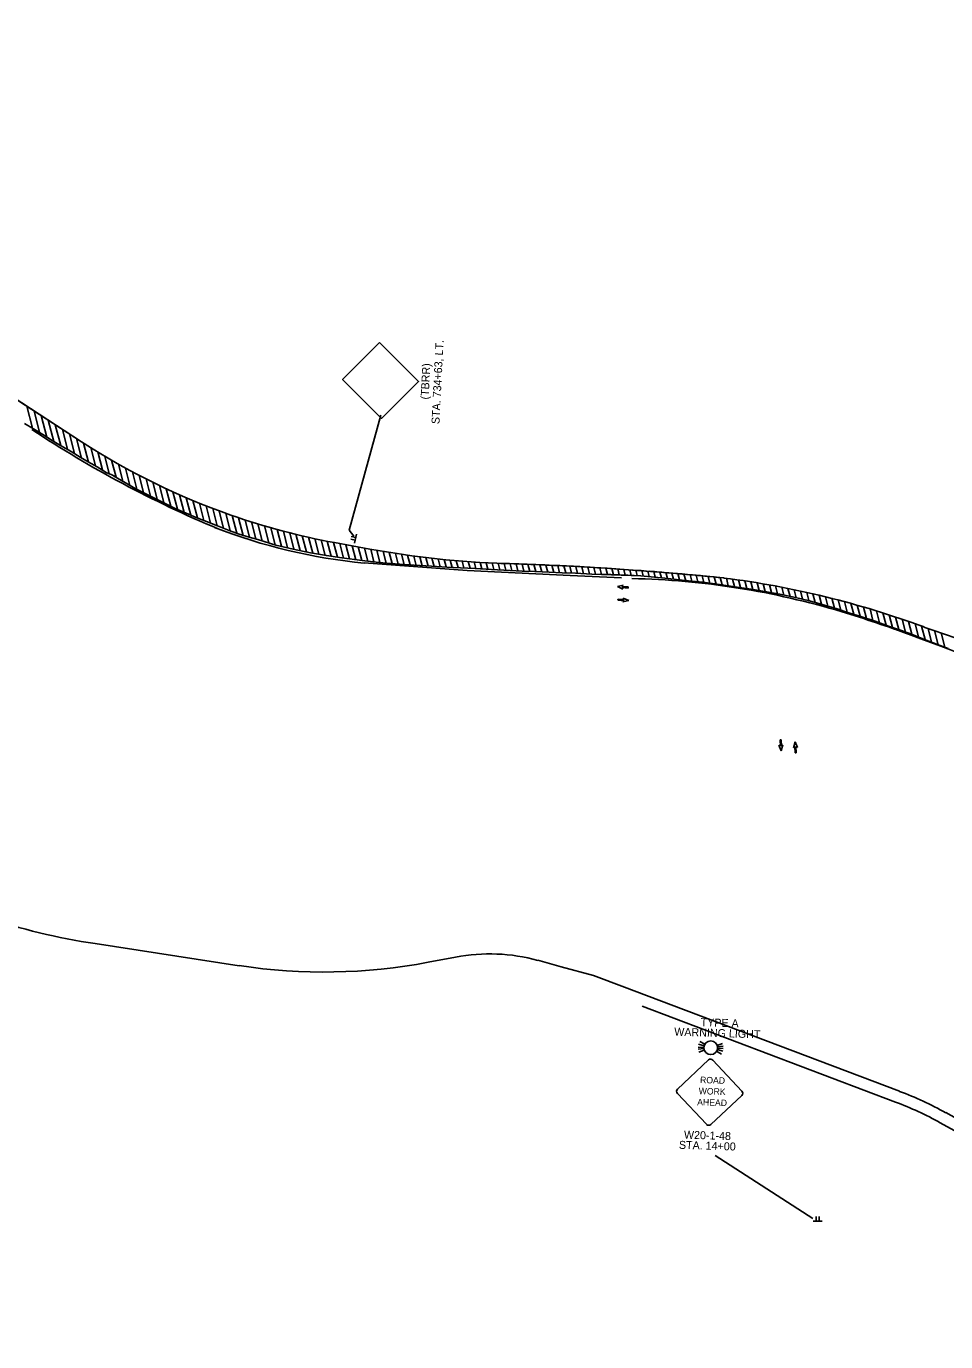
# Model space of a CAD drawing. Extents: x 126146 to 386643, y 319437 to 606724.
# Drawn here: x 145264 to 146068, y 332161 to 333312 of the extents above; entities that cross this region are included whole.
import ezdxf

# ---------------------------------------------------------------- set-up
doc = ezdxf.new("R2010")
doc.units = 0
for name, color, linetype in [('MT_P_Cells', 7, 'Continuous'), ('MT_P_Drums', 7, 'Continuous'), ('MT_P_Temp_Road', 7, 'Continuous'), ('MT_P_Text', 7, 'Continuous'), ('PV_P_Bikeway', 7, 'Continuous'), ('SC_Shading1', 7, 'Continuous'), ('SN_P_Signs', 7, 'Continuous'), ('SN_P_Text', 7, 'Continuous')]:
    doc.layers.add(name, color=color, linetype=linetype)

msp = doc.modelspace()

# ---------------------------------------------------------------- linework, layer by layer
at = {"layer": 'MT_P_Cells'}
for p, q in [((145780.8, 332821.3), (145785.9, 332822.6)), ((145780.8, 332821.3), (145780.8, 332821.3)), ((145785.6, 332819.2), (145780.8, 332821.3)), ((145790.2, 332820), (145784.7, 332820.5)), ((145784.7, 332820.5), (145785.6, 332819.2)), ((145785.9, 332822.6), (145784.8, 332821.5)), ((145784.8, 332821.5), (145790.3, 332821)), ((145790.3, 332821), (145790.2, 332820)), ((145790.2, 332820.5), (145790.2, 332820.5)), ((145781.3, 332809.4), (145781.4, 332810.4)), ((145786.8, 332809), (145781.3, 332809.4)), ((145781.4, 332810.4), (145786.9, 332810)), ((145781.4, 332809.9), (145781.4, 332809.9)), ((145790.9, 332809.2), (145785.7, 332807.9)), ((145785.7, 332807.9), (145786.8, 332809)), ((145786.9, 332810), (145786, 332811.3)), ((145786, 332811.3), (145790.9, 332809.2)), ((145790.9, 332809.2), (145790.9, 332809.2)), ((145924.2, 332677.7), (145922.2, 332682.7)), ((145922.2, 332682.7), (145923.5, 332681.7)), ((145923.2, 332687.2), (145924.2, 332687.3)), ((145923.5, 332681.7), (145923.2, 332687.2)), ((145923.7, 332687.2), (145923.7, 332687.2)), ((145924.2, 332687.3), (145924.5, 332681.8)), ((145925.7, 332682.8), (145924.2, 332677.7)), ((145924.5, 332681.8), (145925.7, 332682.8)), ((145935, 332680.3), (145936.4, 332685.4)), ((145936.1, 332681.4), (145935, 332680.3)), ((145936.4, 332675.9), (145936.1, 332681.4)), ((145936.4, 332685.4), (145936.4, 332685.4)), ((145936.4, 332685.4), (145938.4, 332680.5)), ((145938.4, 332680.5), (145937.1, 332681.5)), ((145937.1, 332681.5), (145937.4, 332676)), ((145924.2, 332677.7), (145924.2, 332677.7)), ((145937.4, 332676), (145936.4, 332675.9)), ((145936.9, 332675.9), (145936.9, 332675.9))]:
    msp.add_line(p, q, dxfattribs=at)
at = {"layer": 'MT_P_Drums'}
msp.add_lwpolyline([(145784.4, 332829), (145739.4, 332831.1), (145649.3, 332835.3), (145559.3, 332842)], dxfattribs=at)
for centre, radius, start, end in [((145809.4, 333777.5), 981.3, 236.5566, 247.3539), ((145606.6, 333333.3), 493.6, 248.8338, 264.5025), ((145778.1, 332135.2), 693.4, 73.2879, 88.7331), ((145635.5, 331687.1), 1163.6, 69.7905, 72.9086), ((144980.7, 329903.3), 3063.7, 64.6404, 70.1599)]:
    msp.add_arc(centre, radius, start, end, dxfattribs=at)
at = {"layer": 'MT_P_Temp_Road'}
for p, q in [((145312, 332948.1), (144752.8, 333311.5)), ((145533.3, 332859.9), (145564.1, 332854.2)), ((145683.9, 332841.5), (145678.8, 332841.7))]:
    msp.add_line(p, q, dxfattribs=at)
msp.add_lwpolyline([(145874.2, 332828.9), (145873.9, 332828.9), (145873.5, 332829)], dxfattribs=at)
for centre, radius, start, end in [((145643.4, 333457.8), 608, 236.974, 250.7125), ((145643.4, 333457.8), 608, 250.7125, 259.5737), ((145706.6, 333628.2), 787, 259.5737, 268.263), ((145601.4, 330161.3), 2681.5, 84.1763, 88.263), ((145775.2, 332046), 789.1, 69.6823, 82.7913), ((144922.2, 329523.2), 3451.9, 68.0586, 70.9458)]:
    msp.add_arc(centre, radius, start, end, dxfattribs=at)
at = {"layer": 'PV_P_Bikeway'}
for p, q in [((145323.9, 332509), (145449.9, 332489.7)), ((145615.3, 332492.7), (145639.3, 332497.2)), ((145711.2, 332494.4), (145713.3, 332493.8)), ((145713.3, 332493.8), (145731.7, 332488.8)), ((145731.7, 332488.8), (145759.8, 332481.1)), ((145759.8, 332481.1), (145787, 332470.8)), ((145787, 332470.8), (145806.2, 332463.6)), ((145806.2, 332463.6), (146027.7, 332379.8)), ((146024.2, 332370.4), (145802.6, 332454.2)), ((146068.1, 332361.1), (146413.7, 332169.9)), ((146409.6, 332160.7), (146063.3, 332352.3))]:
    msp.add_line(p, q, dxfattribs=at)
for centre, radius, start, end in [((145415.6, 333108), 606, 251.8994, 261.2966), ((145669.1, 332340), 160, 74.7475, 100.7349), ((145524.1, 332974.1), 490, 261.2966, 280.7349), ((145918.1, 332089.8), 310, 61.0474, 69.2799), ((145918.1, 332089.8), 300, 61.0474, 69.2799)]:
    msp.add_arc(centre, radius, start, end, dxfattribs=at)
at = {"layer": 'SC_Shading1'}
for p, q in [((145312, 332948.1), (145250, 332988.3)), ((145264.2, 332979.2), (145269.1, 332959.9)), ((145270.4, 332975.1), (145275.3, 332956.1)), ((145276.6, 332971.1), (145281.5, 332952.1)), ((145282.8, 332967.1), (145287.6, 332948.2)), ((145289, 332963), (145293.7, 332944.7)), ((145295.2, 332959), (145299.7, 332941.3)), ((145301.4, 332955), (145305.8, 332937.7)), ((145307.6, 332950.9), (145312, 332933.8)), ((145313.8, 332946.9), (145318.1, 332930.3)), ((145320, 332943), (145324.1, 332927)), ((145326.1, 332939.2), (145330.2, 332923.4)), ((145332.2, 332935.5), (145336.2, 332920.1)), ((145338.3, 332931.9), (145342.2, 332917)), ((145344.4, 332928.4), (145348.2, 332913.5)), ((145350.4, 332925.1), (145354.3, 332909.9)), ((145356.4, 332921.8), (145360.4, 332906.5)), ((145362.4, 332918.6), (145366.3, 332903.6)), ((145368.4, 332915.6), (145372.2, 332900.6)), ((145374.3, 332912.6), (145378.1, 332897.7)), ((145380.2, 332909.7), (145384.1, 332894.8)), ((145386.1, 332907), (145390, 332891.8)), ((145391.9, 332904.3), (145395.9, 332889)), ((145397.8, 332901.6), (145401.7, 332886.3)), ((145403.6, 332899.1), (145407.5, 332883.9)), ((145409.4, 332896.7), (145413.3, 332881.5)), ((145415.2, 332894.3), (145419.1, 332879.2)), ((145420.9, 332892), (145424.8, 332876.9)), ((145426.7, 332889.8), (145430.6, 332874.5)), ((145432.4, 332887.6), (145436.3, 332872.3)), ((145438.1, 332885.5), (145442, 332870.1)), ((145443.8, 332883.5), (145447.7, 332868.1)), ((145449.4, 332881.6), (145453.4, 332866.2)), ((145455.1, 332879.7), (145459, 332864.4)), ((145460.7, 332877.9), (145464.5, 332863)), ((145466.3, 332876.2), (145470.1, 332861.4)), ((145471.9, 332874.5), (145475.7, 332859.6)), ((145477.5, 332872.9), (145481.3, 332857.9)), ((145483, 332871.3), (145486.9, 332856.6)), ((145488.6, 332869.9), (145492.3, 332855.3)), ((145494.1, 332868.4), (145497.8, 332854.1)), ((145499.6, 332867.1), (145503.3, 332852.9)), ((145505.1, 332865.8), (145508.7, 332851.8)), ((145510.6, 332864.5), (145514.2, 332850.7)), ((145516.1, 332863.3), (145519.6, 332849.7)), ((145521.6, 332862.2), (145525, 332848.7)), ((145527, 332861.1), (145530.4, 332847.9)), ((145532.4, 332860), (145535.8, 332847)), ((145533.3, 332859.9), (145564.1, 332854.2)), ((145564.1, 332854.2), (145533.3, 332859.9)), ((145533.3, 332859.9), (145564.1, 332854.2)), ((145537.9, 332859), (145541.2, 332846.2)), ((145543.3, 332858), (145546.5, 332845.5)), ((145548.7, 332857), (145551.9, 332844.8)), ((145554.1, 332856), (145557.2, 332844.1)), ((145559.5, 332855), (145562.5, 332843.5)), ((145565, 332854), (145567.8, 332843)), ((145570.4, 332853.1), (145573.1, 332842.4)), ((145575.8, 332852.1), (145578.4, 332841.9)), ((145581.2, 332851.3), (145583.7, 332841.5)), ((145586.6, 332850.4), (145589, 332841)), ((145591.9, 332849.6), (145594.2, 332840.6)), ((145597.3, 332848.8), (145599.5, 332840.3)), ((145602.6, 332848.1), (145604.8, 332839.9)), ((145608, 332847.4), (145610, 332839.6)), ((145613.3, 332846.7), (145615.2, 332839.3)), ((145618.6, 332846.1), (145620.5, 332839)), ((145624, 332845.6), (145625.7, 332838.7)), ((145629.3, 332845), (145630.9, 332838.5)), ((145634.6, 332844.5), (145636.2, 332838.2)), ((145639.8, 332844), (145641.4, 332838)), ((145645.1, 332843.6), (145646.6, 332837.7)), ((145650.4, 332843.2), (145651.9, 332837.5)), ((145655.6, 332842.9), (145657.1, 332837.2)), ((145660.9, 332842.5), (145662.3, 332836.9)), ((145666.1, 332842.2), (145667.6, 332836.6)), ((145671.3, 332842), (145672.8, 332836.3)), ((145676.6, 332841.8), (145678.1, 332836)), ((145681.8, 332841.6), (145683.3, 332835.7)), ((145682.7, 332841.6), (145682.7, 332841.6)), ((145687, 332841.4), (145688.5, 332835.4)), ((145692.2, 332841.3), (145693.8, 332835.1)), ((145697.4, 332841.1), (145699, 332834.9)), ((145702.6, 332840.9), (145704.2, 332834.7)), ((145707.8, 332840.7), (145709.4, 332834.5)), ((145713, 332840.5), (145714.6, 332834.3)), ((145718.3, 332840.2), (145719.9, 332834)), ((145723.5, 332840), (145725.1, 332833.8)), ((145670.6, 332836.4), (145697.4, 332834.9)), ((145697.4, 332834.9), (145708.7, 332834.5)), ((145708.7, 332834.5), (145721, 332834)), ((145721, 332834), (145732.5, 332833.4)), ((145728.7, 332839.8), (145730.3, 332833.5)), ((145732.5, 332833.4), (145744.1, 332833)), ((145733.9, 332839.5), (145735.6, 332833.3)), ((145739.2, 332839.3), (145740.8, 332833.1)), ((145744.1, 332833), (145758.5, 332832.3)), ((145744.4, 332839), (145746, 332832.9)), ((145749.7, 332838.7), (145751.2, 332832.6)), ((145754.9, 332838.4), (145756.4, 332832.4)), ((145775.1, 332831.8), (145758.5, 332832.3)), ((145758.5, 332832.3), (145801.4, 332830.9)), ((145760.1, 332838.1), (145761.7, 332832.2)), ((145765.4, 332837.8), (145766.9, 332832)), ((145770.6, 332837.5), (145772.1, 332831.8)), ((145790, 332831.3), (145775.1, 332831.8)), ((145775.9, 332837.1), (145777.3, 332831.7)), ((145781.1, 332836.8), (145782.5, 332831.5)), ((145786.4, 332836.4), (145787.7, 332831.3)), ((145801.4, 332830.9), (145790, 332831.3)), ((145791.6, 332836), (145792.9, 332831.2)), ((145795.1, 332835.8), (145809.3, 332834.7)), ((145796.9, 332835.7), (145798.1, 332831)), ((145802.2, 332835.3), (145803.4, 332830.7)), ((145807.4, 332834.9), (145808.7, 332830.1)), ((145812.7, 332834.5), (145814, 332829.6)), ((145818, 332834), (145819.3, 332829)), ((145823.3, 332833.6), (145824.6, 332828.5)), ((145828.5, 332833.2), (145829.9, 332827.8)), ((145833.8, 332832.7), (145835.2, 332827.2)), ((145839.1, 332832.2), (145840.6, 332826.6)), ((145844.4, 332831.8), (145845.9, 332826.1)), ((145849.7, 332831.3), (145851.2, 332825.5)), ((145855, 332830.8), (145856.5, 332825)), ((145860.3, 332830.3), (145861.8, 332824.2)), ((145865.6, 332829.8), (145867.2, 332823.5)), ((145870.9, 332829.2), (145872.5, 332822.8)), ((145873.5, 332829), (145874.2, 332828.9)), ((145876.2, 332828.6), (145877.9, 332822)), ((145881.5, 332827.9), (145883.2, 332821.3)), ((145886.9, 332827.2), (145888.6, 332820.5)), ((145892.3, 332826.4), (145894, 332819.6)), ((145897.6, 332825.6), (145899.4, 332818.7)), ((145903, 332824.7), (145904.8, 332818)), ((145908.4, 332823.8), (145910.1, 332817.2)), ((145913.8, 332822.8), (145915.6, 332816.1)), ((145919.2, 332821.9), (145921, 332815.1)), ((145924.7, 332820.8), (145926.4, 332813.9)), ((145930.1, 332819.8), (145931.9, 332812.8)), ((145935.6, 332818.6), (145937.4, 332811.6)), ((145941, 332817.5), (145942.9, 332810.3)), ((145946.5, 332816.3), (145948.4, 332809.1)), ((145952, 332815.1), (145953.9, 332807.5)), ((145957.5, 332813.8), (145959.5, 332805.9)), ((145963, 332812.4), (145965.1, 332804.2)), ((145968.5, 332811.1), (145970.7, 332802.5)), ((145974, 332809.7), (145976.3, 332800.7)), ((145979.6, 332808.2), (145982, 332798.9)), ((145985.1, 332806.7), (145987.6, 332797.2)), ((145990.7, 332805.1), (145993.2, 332795.4)), ((145996.3, 332803.5), (145998.8, 332793.5)), ((146001.9, 332801.9), (146004.5, 332791.6)), ((146007.5, 332800.2), (146010.2, 332789.6)), ((146013.1, 332798.4), (146015.9, 332787.6)), ((146018.7, 332796.6), (146021.5, 332785.6)), ((146024.3, 332794.7), (146027.2, 332783.7)), ((146030, 332792.8), (146032.9, 332781.6)), ((146035.7, 332790.9), (146038.6, 332779.6)), ((146041.3, 332788.9), (146044.3, 332777.3)), ((146047, 332786.8), (146050.1, 332775)), ((146052.7, 332784.8), (146055.8, 332772.8)), ((146058.4, 332782.8), (146061.6, 332770.5)), ((146064.1, 332780.8), (146067.3, 332768.4))]:
    msp.add_line(p, q, dxfattribs=at)
for points in [[(145250, 332988.3), (145312, 332948.1)], [(145262.1, 332964.1), (145270, 332959.4), (145278, 332954.4), (145286.1, 332949.1), (145293.4, 332944.8), (145303, 332939.5), (145310.7, 332934.6), (145317.6, 332930.6), (145325.6, 332926.2), (145333.5, 332921.3), (145338.5, 332919.1), (145341.2, 332917.7), (145340.1, 332918.2), (145340, 332918.2), (145359.5, 332907), (145394, 332889.8), (145403.4, 332885.6), (145412.3, 332881.9), (145421.2, 332878.3), (145431, 332874.4), (145441.1, 332870.5), (145449.9, 332867.3), (145458.6, 332864.5), (145466.2, 332862.6), (145481.9, 332857.7), (145497, 332854.2), (145512.2, 332851), (145526.2, 332848.5), (145539.8, 332846.4), (145557.5, 332844.1), (145572, 332842.5), (145586.4, 332841.2), (145603.1, 332840), (145618.3, 332839.1), (145631.5, 332838.4), (145643.6, 332837.9), (145656.5, 332837.3), (145670.6, 332836.4)], [(146070.4, 332767.2), (146060.8, 332770.8), (146049.7, 332775.1), (146039.7, 332779.2), (146029.3, 332782.9), (146018.2, 332786.8), (146006.3, 332791), (145994.8, 332794.9), (145984.1, 332798.2), (145972.2, 332802.1), (145959.9, 332805.7), (145948.8, 332808.9), (145936.8, 332811.8), (145923, 332814.7), (145910, 332817.2), (145897.9, 332819), (145885.7, 332820.9), (145870.2, 332823.1), (145855.7, 332825.1), (145839.8, 332826.7), (145825.3, 332828.4), (145801.4, 332830.9), (145758.5, 332832.3), (145744.1, 332833), (145732.5, 332833.4), (145721, 332834), (145708.7, 332834.5), (145697.4, 332834.9), (145670.6, 332836.4), (145656.5, 332837.3), (145643.6, 332837.9), (145631.5, 332838.4), (145618.3, 332839.1), (145603.1, 332840), (145586.4, 332841.2), (145572, 332842.5), (145557.5, 332844.1), (145539.8, 332846.4), (145526.2, 332848.5), (145512.2, 332851), (145497, 332854.2), (145481.9, 332857.7), (145466.2, 332862.6), (145458.6, 332864.5), (145449.9, 332867.3), (145441.1, 332870.5), (145431, 332874.4), (145421.2, 332878.3), (145412.3, 332881.9), (145403.4, 332885.6), (145394, 332889.8), (145359.5, 332907), (145340, 332918.2), (145340.1, 332918.2), (145341.2, 332917.7), (145338.5, 332919.1), (145333.5, 332921.3), (145325.6, 332926.2), (145317.6, 332930.6), (145310.7, 332934.6), (145303, 332939.5), (145293.4, 332944.8), (145286.1, 332949.1), (145278, 332954.4), (145270, 332959.4), (145262.1, 332964.1)], [(145801.4, 332830.9), (145825.3, 332828.4), (145839.8, 332826.7), (145855.7, 332825.1), (145870.2, 332823.1), (145885.7, 332820.9), (145897.9, 332819), (145910, 332817.2), (145923, 332814.7), (145936.8, 332811.8), (145948.8, 332808.9), (145959.9, 332805.7), (145972.2, 332802.1), (145984.1, 332798.2), (145994.8, 332794.9), (146006.3, 332791), (146018.2, 332786.8), (146029.3, 332782.9), (146039.7, 332779.2), (146049.7, 332775.1), (146060.8, 332770.8), (146070.4, 332767.2)], [(145874.2, 332828.9), (145873.9, 332828.9), (145873.5, 332829)], [(145874.2, 332828.9), (145873.9, 332828.9), (145873.5, 332829)]]:
    msp.add_lwpolyline(points, dxfattribs=at)
for centre, radius, start, end in [((145643.4, 333457.8), 608, 236.974, 250.7125), ((145643.4, 333457.8), 608, 236.974, 250.7125), ((145643.4, 333457.8), 608, 236.974, 250.7125), ((145643.4, 333457.8), 608, 250.7125, 259.5737), ((145643.4, 333457.8), 608, 250.7125, 259.5737), ((145643.4, 333457.8), 608, 250.7125, 259.5737), ((145706.6, 333628.2), 787, 259.5737, 268.263), ((145706.6, 333628.2), 787, 259.5737, 268.263), ((145706.6, 333628.2), 787, 259.5737, 268.263), ((145601.4, 330161.3), 2681.5, 85.7154, 88.3467), ((145601.4, 330161.3), 2681.5, 84.1763, 88.263), ((145601.4, 330161.3), 2681.5, 85.7154, 88.263), ((145601.4, 330161.3), 2681.5, 84.1763, 85.7154), ((145601.4, 330161.3), 2681.5, 84.1763, 85.5538), ((145775.2, 332046), 789.1, 69.6823, 82.7913), ((145775.2, 332046), 789.1, 69.6823, 82.7913), ((145775.2, 332046), 789.1, 69.6823, 82.7913), ((144922.2, 329523.2), 3451.9, 68.0586, 70.9458), ((144922.2, 329523.2), 3451.9, 68.0586, 70.9458), ((144922.2, 329523.2), 3451.9, 68.0586, 70.9458)]:
    msp.add_arc(centre, radius, start, end, dxfattribs=at)
at = {"layer": 'SN_P_Signs'}
for p, q in [((145551.4, 332862), (145547.5, 332862.9)), ((145551.9, 332864.4), (145548, 332865.2)), ((145552.5, 332867.1), (145550.8, 332859.3)), ((145551.7, 332863.2), (145551.7, 332863.2)), ((145856.5, 332418.2), (145851.5, 332418.5)), ((145856.5, 332417.2), (145851.6, 332416.6)), ((145856.7, 332419.5), (145851.9, 332420.9)), ((145856.8, 332415.8), (145852.1, 332414.1)), ((145857.3, 332420.9), (145853, 332423.5)), ((145872, 332412.3), (145867.7, 332414.9)), ((145872.9, 332421.7), (145868.2, 332420)), ((145873.1, 332414.9), (145868.3, 332416.3)), ((145873.4, 332419.2), (145868.5, 332418.6)), ((145873.5, 332417.3), (145868.5, 332417.6)), ((145960.1, 332266.2), (145952.1, 332266.2)), ((145954.9, 332266.2), (145954.9, 332270.2)), ((145956.1, 332266.2), (145956.1, 332266.2)), ((145957.3, 332266.2), (145957.3, 332270.2))]:
    msp.add_line(p, q, dxfattribs=at)
for points in [[(145833.5, 332381.7), (145860.6, 332407.2)], [(145864.4, 332407.1), (145889.8, 332380)], [(145858.8, 332350.9), (145833.4, 332378)], [(145889.7, 332376.2), (145862.6, 332350.8)]]:
    msp.add_lwpolyline(points, dxfattribs=at)
msp.add_circle((145862.5, 332417.9), 6.02, dxfattribs=at)
for centre, start, end in [((145862.4, 332405.3), 43.1905, 133.1905), ((145835.3, 332379.8), 133.1905, 223.1905), ((145887.9, 332378.1), 313.1905, 43.1905), ((145860.8, 332352.7), 223.1905, 313.1905)]:
    msp.add_arc(centre, 2.66, start, end, dxfattribs=at)
at = {"layer": 'SN_P_Text'}
for p, q in [((145573.8, 332971.4), (145546, 332870.6)), ((145546, 332870.6), (145550.3, 332865.6)), ((145951.8, 332268.4), (145866.5, 332323.6))]:
    msp.add_line(p, q, dxfattribs=at)
msp.add_lwpolyline([(145572.8, 333034.9), (145540.4, 333002.6), (145574.5, 332968.5), (145606.8, 333000.7)], close=True, dxfattribs=at)

# ---------------------------------------------------------------- texts
at = {"layer": 'MT_P_Text'}
for s, p in [('STA. 734+63, LT.', (145625.1, 332963.4)), ('(TBRR)', (145615.6, 332984.9))]:
    msp.add_text(s, height=7, rotation=87.1302, dxfattribs=at).set_placement(p)
at = {"layer": 'SN_P_Signs'}
for s, p in [('ROAD', (145853.1, 332387)), ('WORK', (145851.9, 332377.3)), ('AHEAD', (145850.6, 332367.6))]:
    msp.add_text(s, height=5.66, rotation=358.1905, dxfattribs=at).set_placement(p)
at = {"layer": 'SN_P_Text'}
for s, p in [('TYPE A', (145853.6, 332436.8)), ('WARNING LIGHT', (145830.5, 332428.5)), ('W20-1-48', (145839, 332338.4)), ('STA. 14+00', (145834.6, 332329.5))]:
    msp.add_text(s, height=7, rotation=358.1905, dxfattribs=at).set_placement(p)

doc.saveas('drawing.dxf')
